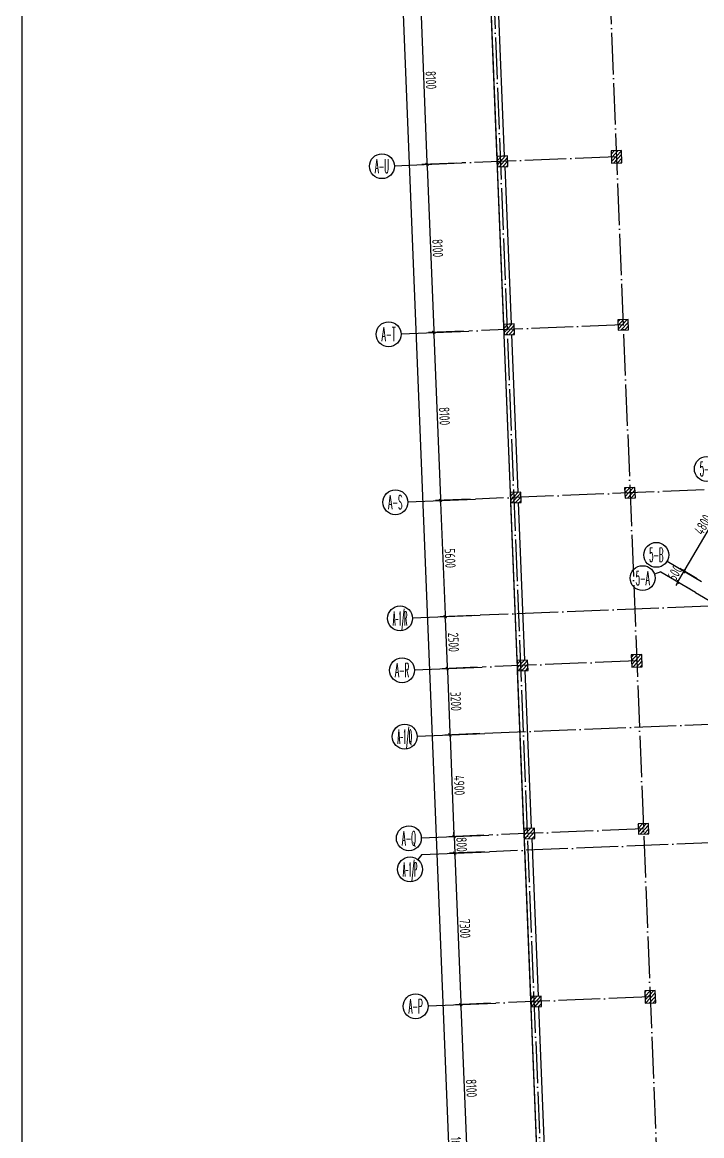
# Model space of a CAD drawing. Header units: millimetres. Extents: x 156735 to 386235, y 467499 to 703525.
# Drawn here: x 156735 to 189456, y 591088 to 644723 of the extents above; entities that cross this region are included whole.
import ezdxf
from ezdxf.enums import TextEntityAlignment as Align

# ---------------------------------------------------------------- set-up
doc = ezdxf.new("R2010")
doc.units = ezdxf.units.MM
doc.header["$LTSCALE"] = 100
doc.header["$PDMODE"] = 35
doc.header["$PDSIZE"] = 200
doc.linetypes.add('DOTE', pattern=[2.42, 2, -0.2, 0.02, -0.2])
for name, color, linetype in [('B-TEXT', 7, 'Continuous'), ('COLU', 7, 'Continuous'), ('h斜线-柱', 7, 'Continuous'), ('Q-AXIS', 3, 'Continuous'), ('Q-dote', 253, 'DOTE'), ('WALL', 3, 'Continuous')]:
    doc.layers.add(name, color=color, linetype=linetype)
doc.styles.add('_TCH_AXIS', font='COMPLEX', dxfattribs={"bigfont": 'GBCBIG'})
doc.styles.add('COMPLEX', font='tssdeng.shx', dxfattribs={"width": 0.7, "bigfont": 'tssdchn.shx'})
doc.styles.add('TSSD_Dimension', font='Tssdeng.shx', dxfattribs={"width": 0.7, "bigfont": 'hztxt.shx'})
doc.dimstyles.new('TSSD_100_100$0', dxfattribs={"dimtxt": 300, "dimasz": 100, "dimexe": 250, "dimexo": 250, "dimgap": 100, "dimtad": 1, "dimdec": 0, "dimzin": 0, "dimdsep": 46, "dimtxsty": 'TSSD_Dimension', "dimblk": '_tsdbk', "dimblk1": '_tsdbk', "dimblk2": '_tsdbk', "dimsah": 1, "dimcen": 0, "dimclrt": 7, "dimadec": 0, "dimazin": 0, "dimtfac": 1, "dimtdec": 0, "dimtix": 1, "dimtmove": 2, "dimatfit": 3, "dimldrblk": '_tsdbk', "dimfxl": 1, "dimtolj": 1, "dimtzin": 0, "dimarcsym": 0})
pattern_1 = [(47.298773, (-467527.32, -323147.44), (-93.332309, 86.128277), [])]

# ---------------------------------------------------------------- blocks, each defined once
blk = doc.blocks.new('_tsdbk')
blk.add_line((-1, 0), (0, 0))
at = {"const_width": 0.5}
blk.add_lwpolyline([(-0.7, -0.7), (0.7, 0.7)], dxfattribs=at)
blk = doc.blocks.new('*D120')
at = {"layer": 'Defpoints', "color": 0}
for p in [(174055, 671016), (176580, 671118), (183054, 509847)]:
    blk.add_point(p, dxfattribs=at)
at = {"layer": 'Q-AXIS', "color": 0, "lineweight": -2}
for p, q in [((176330, 671108), (173806, 671006)), ((180525, 509846), (174059, 670916)), ((182804, 509837), (180279, 509736))]:
    blk.add_line(p, q, dxfattribs=at)
at = {"layer": 'Q-AXIS', "color": 0, "lineweight": -2, "xscale": 100, "yscale": 100, "zscale": 100}
for p, rotation in [((174055, 671016), 92.29877299872341), ((180529, 509746), 272.2987729987235)]:
    blk.add_blockref('_tsdbk', p, dxfattribs=dict(at, rotation=rotation))
at = {"layer": 'Q-AXIS', "color": 7, "insert": (177642, 590395), "char_height": 500, "attachment_point": 5, "rotation": 272.2988, "style": 'TSSD_Dimension'}
blk.add_mtext('\\A1;161400', dxfattribs=at)
blk = doc.blocks.new('*D175')
at = {"layer": 'Defpoints', "color": 0}
for p in [(177586, 646038), (176228, 637877), (177911, 637944)]:
    blk.add_point(p, dxfattribs=at)
at = {"layer": 'Q-AXIS', "color": 0, "lineweight": -2}
for p, q in [((177337, 646028), (175654, 645960)), ((175908, 645870), (176224, 637977)), ((177662, 637934), (175979, 637867))]:
    blk.add_line(p, q, dxfattribs=at)
at = {"layer": 'Q-AXIS', "color": 0, "lineweight": -2, "xscale": 100, "yscale": 100, "zscale": 100}
for p, rotation in [((175904, 645970), 92.29877299872341), ((176228, 637877), 272.2987729987235)]:
    blk.add_blockref('_tsdbk', p, dxfattribs=dict(at, rotation=rotation))
at = {"layer": 'Q-AXIS', "color": 7, "insert": (176416, 641938), "char_height": 500, "attachment_point": 5, "rotation": 272.2988, "style": 'TSSD_Dimension'}
blk.add_mtext('\\A1;8100', dxfattribs=at)
blk = doc.blocks.new('*D176')
at = {"layer": 'Defpoints', "color": 0}
for p in [(179211, 605570), (177560, 604703), (179243, 604771)]:
    blk.add_point(p, dxfattribs=at)
at = {"layer": 'Q-AXIS', "color": 0, "lineweight": -2}
for p, q in [((178961, 605560), (177278, 605493)), ((177524, 605603), (177520, 605703)), ((177528, 605503), (177560, 604703)), ((178993, 604761), (177310, 604693)), ((177564, 604604), (177568, 604504))]:
    blk.add_line(p, q, dxfattribs=at)
at = {"layer": 'Q-AXIS', "color": 0, "lineweight": -2, "xscale": 100, "yscale": 100, "zscale": 100}
for p, rotation in [((177528, 605503), 272.2987729987235), ((177560, 604703), 92.29877299872341)]:
    blk.add_blockref('_tsdbk', p, dxfattribs=dict(at, rotation=rotation))
at = {"layer": 'Q-AXIS', "color": 7, "insert": (177894, 605117), "char_height": 500, "attachment_point": 5, "rotation": 272.2988, "style": 'TSSD_Dimension'}
blk.add_mtext('\\A1;800', dxfattribs=at)
blk = doc.blocks.new('*D177')
at = {"layer": 'Defpoints', "color": 0}
for p in [(178786, 616162), (177203, 613596), (178886, 613664)]:
    blk.add_point(p, dxfattribs=at)
at = {"layer": 'Q-AXIS', "color": 0, "lineweight": -2}
for p, q in [((178536, 616152), (176853, 616084)), ((177107, 615994), (177199, 613696)), ((178636, 613654), (176953, 613586))]:
    blk.add_line(p, q, dxfattribs=at)
at = {"layer": 'Q-AXIS', "color": 0, "lineweight": -2, "xscale": 100, "yscale": 100, "zscale": 100}
for p, rotation in [((177103, 616094), 92.29877299872341), ((177203, 613596), 272.2987729987235)]:
    blk.add_blockref('_tsdbk', p, dxfattribs=dict(at, rotation=rotation))
at = {"layer": 'Q-AXIS', "color": 7, "insert": (177503, 614859), "char_height": 500, "attachment_point": 5, "rotation": 272.2988, "style": 'TSSD_Dimension'}
blk.add_mtext('\\A1;2500', dxfattribs=at)
blk = doc.blocks.new('*D179')
at = {"layer": 'Defpoints', "color": 0}
for p in [(179536, 597477), (178178, 589316), (179861, 589383)]:
    blk.add_point(p, dxfattribs=at)
at = {"layer": 'Q-AXIS', "color": 0, "lineweight": -2}
for p, q in [((179286, 597467), (177603, 597399)), ((177857, 597309), (178174, 589416)), ((179611, 589373), (177928, 589306))]:
    blk.add_line(p, q, dxfattribs=at)
at = {"layer": 'Q-AXIS', "color": 0, "lineweight": -2, "xscale": 100, "yscale": 100, "zscale": 100}
for p, rotation in [((177853, 597409), 92.29877299872341), ((178178, 589316), 272.2987729987235)]:
    blk.add_blockref('_tsdbk', p, dxfattribs=dict(at, rotation=rotation))
at = {"layer": 'Q-AXIS', "color": 7, "insert": (178365, 593377), "char_height": 500, "attachment_point": 5, "rotation": 272.2988, "style": 'TSSD_Dimension'}
blk.add_mtext('\\A1;8100', dxfattribs=at)
blk = doc.blocks.new('*D180')
at = {"layer": 'Defpoints', "color": 0}
for p in [(179243, 604771), (177853, 597409), (179536, 597477)]:
    blk.add_point(p, dxfattribs=at)
at = {"layer": 'Q-AXIS', "color": 0, "lineweight": -2}
for p, q in [((178993, 604761), (177310, 604693)), ((177564, 604604), (177849, 597509)), ((179286, 597467), (177603, 597399))]:
    blk.add_line(p, q, dxfattribs=at)
at = {"layer": 'Q-AXIS', "color": 0, "lineweight": -2, "xscale": 100, "yscale": 100, "zscale": 100}
for p, rotation in [((177560, 604703), 92.29877299872341), ((177853, 597409), 272.2987729987235)]:
    blk.add_blockref('_tsdbk', p, dxfattribs=dict(at, rotation=rotation))
at = {"layer": 'Q-AXIS', "color": 7, "insert": (178056, 601070), "char_height": 500, "attachment_point": 5, "rotation": 272.2988, "style": 'TSSD_Dimension'}
blk.add_mtext('\\A1;7300', dxfattribs=at)
blk = doc.blocks.new('*D181')
at = {"layer": 'Defpoints', "color": 0}
for p in [(179014, 610466), (179211, 605570), (177528, 605503)]:
    blk.add_point(p, dxfattribs=at)
at = {"layer": 'Q-AXIS', "color": 0, "lineweight": -2}
for p, q in [((178765, 610456), (177082, 610389)), ((177335, 610299), (177524, 605603)), ((178961, 605560), (177278, 605493))]:
    blk.add_line(p, q, dxfattribs=at)
at = {"layer": 'Q-AXIS', "color": 0, "lineweight": -2, "xscale": 100, "yscale": 100, "zscale": 100}
for p, rotation in [((177331, 610399), 92.29877299872341), ((177528, 605503), 272.2987729987235)]:
    blk.add_blockref('_tsdbk', p, dxfattribs=dict(at, rotation=rotation))
at = {"layer": 'Q-AXIS', "color": 7, "insert": (177779, 607965), "char_height": 500, "attachment_point": 5, "rotation": 272.2988, "style": 'TSSD_Dimension'}
blk.add_mtext('\\A1;4900', dxfattribs=at)
blk = doc.blocks.new('*D182')
at = {"layer": 'Defpoints', "color": 0}
for p in [(178886, 613664), (177331, 610399), (179014, 610466)]:
    blk.add_point(p, dxfattribs=at)
at = {"layer": 'Q-AXIS', "color": 0, "lineweight": -2}
for p, q in [((178636, 613654), (176953, 613586)), ((177207, 613496), (177327, 610499)), ((178765, 610456), (177082, 610389))]:
    blk.add_line(p, q, dxfattribs=at)
at = {"layer": 'Q-AXIS', "color": 0, "lineweight": -2, "xscale": 100, "yscale": 100, "zscale": 100}
for p, rotation in [((177203, 613596), 92.29877299872341), ((177331, 610399), 272.2987729987235)]:
    blk.add_blockref('_tsdbk', p, dxfattribs=dict(at, rotation=rotation))
at = {"layer": 'Q-AXIS', "color": 7, "insert": (177617, 612012), "char_height": 500, "attachment_point": 5, "rotation": 272.2988, "style": 'TSSD_Dimension'}
blk.add_mtext('\\A1;3200', dxfattribs=at)
blk = doc.blocks.new('*D183')
at = {"layer": 'Defpoints', "color": 0}
for p in [(178561, 621757), (177103, 616094), (178786, 616162)]:
    blk.add_point(p, dxfattribs=at)
at = {"layer": 'Q-AXIS', "color": 0, "lineweight": -2}
for p, q in [((178311, 621747), (176628, 621680)), ((176882, 621590), (177099, 616194)), ((178536, 616152), (176853, 616084))]:
    blk.add_line(p, q, dxfattribs=at)
at = {"layer": 'Q-AXIS', "color": 0, "lineweight": -2, "xscale": 100, "yscale": 100, "zscale": 100}
for p, rotation in [((176878, 621690), 92.29877299872341), ((177103, 616094), 272.2987729987235)]:
    blk.add_blockref('_tsdbk', p, dxfattribs=dict(at, rotation=rotation))
at = {"layer": 'Q-AXIS', "color": 7, "insert": (177340, 618906), "char_height": 500, "attachment_point": 5, "rotation": 272.2988, "style": 'TSSD_Dimension'}
blk.add_mtext('\\A1;5600', dxfattribs=at)
blk = doc.blocks.new('*D184')
at = {"layer": 'Defpoints', "color": 0}
for p in [(178236, 629851), (176878, 621690), (178561, 621757)]:
    blk.add_point(p, dxfattribs=at)
at = {"layer": 'Q-AXIS', "color": 0, "lineweight": -2}
for p, q in [((177986, 629841), (176304, 629773)), ((176557, 629683), (176874, 621790)), ((178311, 621747), (176628, 621680))]:
    blk.add_line(p, q, dxfattribs=at)
at = {"layer": 'Q-AXIS', "color": 0, "lineweight": -2, "xscale": 100, "yscale": 100, "zscale": 100}
for p, rotation in [((176553, 629783), 92.29877299872341), ((176878, 621690), 272.2987729987235)]:
    blk.add_blockref('_tsdbk', p, dxfattribs=dict(at, rotation=rotation))
at = {"layer": 'Q-AXIS', "color": 7, "insert": (177066, 625751), "char_height": 500, "attachment_point": 5, "rotation": 272.2988, "style": 'TSSD_Dimension'}
blk.add_mtext('\\A1;8100', dxfattribs=at)
blk = doc.blocks.new('_AXISO')
blk.add_circle((0, 0), 0.5)
at = {"layer": 'B-TEXT', "style": 'COMPLEX', "width": 1.450893}
blk.add_attdef('A', text='', height=0.56, dxfattribs=at).set_placement((0.249375, -0.28), (0.749375, -0.28), align=Align.FIT)
blk = doc.blocks.new('*D185')
at = {"layer": 'Defpoints', "color": 0}
for p in [(177911, 637944), (176553, 629783), (178236, 629851)]:
    blk.add_point(p, dxfattribs=at)
at = {"layer": 'Q-AXIS', "color": 0, "lineweight": -2}
for p, q in [((177662, 637934), (175979, 637867)), ((176232, 637777), (176549, 629883)), ((177986, 629841), (176304, 629773))]:
    blk.add_line(p, q, dxfattribs=at)
at = {"layer": 'Q-AXIS', "color": 0, "lineweight": -2, "xscale": 100, "yscale": 100, "zscale": 100}
for p, rotation in [((176228, 637877), 92.29877299872341), ((176553, 629783), 272.2987729987235)]:
    blk.add_blockref('_tsdbk', p, dxfattribs=dict(at, rotation=rotation))
at = {"layer": 'Q-AXIS', "color": 7, "insert": (176741, 633844), "char_height": 500, "attachment_point": 5, "rotation": 272.2988, "style": 'TSSD_Dimension'}
blk.add_mtext('\\A1;8100', dxfattribs=at)
blk = doc.blocks.new('*D200')
at = {"layer": 'Defpoints', "color": 0}
for p in [(191043, 622417), (191886, 621922), (189453, 617784)]:
    blk.add_point(p, dxfattribs=at)
at = {"layer": 'Q-AXIS', "color": 0, "lineweight": -2}
for p, q in [((188661, 618366), (190993, 622331)), ((191670, 622049), (190828, 622544)), ((189237, 617911), (188395, 618406))]:
    blk.add_line(p, q, dxfattribs=at)
at = {"layer": 'Q-AXIS', "color": 0, "lineweight": -2, "xscale": 100, "yscale": 100, "zscale": 100}
for p, rotation in [((191043, 622417), 59.5453717381822), ((188610, 618280), 239.5453717381822)]:
    blk.add_blockref('_tsdbk', p, dxfattribs=dict(at, rotation=rotation))
at = {"layer": 'Q-AXIS', "color": 7, "insert": (189525, 620526), "char_height": 500, "attachment_point": 5, "rotation": 59.5454, "style": 'TSSD_Dimension'}
blk.add_mtext('\\A1;4800', dxfattribs=at)
blk = doc.blocks.new('*D201')
at = {"layer": 'Defpoints', "color": 0}
for p in [(188610, 618280), (189453, 617784), (189149, 617267)]:
    blk.add_point(p, dxfattribs=at)
at = {"layer": 'Q-AXIS', "color": 0, "lineweight": -2}
for p, q in [((188661, 618366), (188712, 618452)), ((188933, 617394), (188091, 617889)), ((188306, 617762), (188610, 618280)), ((189237, 617911), (188395, 618406)), ((188256, 617676), (188205, 617590))]:
    blk.add_line(p, q, dxfattribs=at)
at = {"layer": 'Q-AXIS', "color": 0, "lineweight": -2, "xscale": 100, "yscale": 100, "zscale": 100}
for p, rotation in [((188610, 618280), 239.5453717381822), ((188306, 617762), 59.54537173818224)]:
    blk.add_blockref('_tsdbk', p, dxfattribs=dict(at, rotation=rotation))
at = {"layer": 'Q-AXIS', "color": 7, "insert": (188157, 618198), "char_height": 500, "attachment_point": 5, "rotation": 59.5454, "style": 'TSSD_Dimension'}
blk.add_mtext('\\A1;600', dxfattribs=at)

msp = doc.modelspace()

# ---------------------------------------------------------------- hatches: boundary and pattern name
at = {"layer": 'h斜线-柱'}
h = msp.add_hatch(dxfattribs=at)
h.set_pattern_fill('ANSI31', color=256, scale=40, angle=2.29877, style=0)
h.set_pattern_definition(pattern_1)
h.paths.add_polyline_path([(179617.5, 637762.6), (180117.1, 637782.6), (180097, 638282.2), (179597.4, 638262.2)])
h = msp.add_hatch(dxfattribs=at)
h.set_pattern_fill('ANSI31', color=256, scale=40, angle=2.29877, style=0)
h.set_pattern_definition(pattern_1)
h.paths.add_polyline_path([(185115, 637933.2), (185614.6, 637953.3), (185590.6, 638552.8), (185091, 638532.8)])
h = msp.add_hatch(dxfattribs=at)
h.set_pattern_fill('ANSI31', color=256, scale=40, angle=2.29877, style=0)
h.set_pattern_definition(pattern_1)
h.paths.add_polyline_path([(185437.9, 629889.7), (185937.5, 629909.8), (185917.5, 630409.4), (185417.9, 630389.3)])
h = msp.add_hatch(dxfattribs=at)
h.set_pattern_fill('ANSI31', color=256, scale=40, angle=2.29877, style=0)
h.set_pattern_definition(pattern_1)
h.paths.add_polyline_path([(179942.3, 629669.1), (180441.9, 629689.2), (180421.9, 630188.8), (179922.3, 630168.7)])
h = msp.add_hatch(dxfattribs=at)
h.set_pattern_fill('ANSI31', color=256, scale=40, angle=2.29877, style=0)
h.set_pattern_definition(pattern_1)
h.paths.add_polyline_path([(185762.8, 621796.2), (186262.4, 621816.3), (186242.4, 622315.9), (185742.8, 622295.8)])
h = msp.add_hatch(dxfattribs=at)
h.set_pattern_fill('ANSI31', color=256, scale=40, angle=2.29877, style=0)
h.set_pattern_definition(pattern_1)
h.paths.add_polyline_path([(180267.2, 621575.6), (180766.8, 621595.7), (180746.8, 622095.3), (180247.2, 622075.2)])
h = msp.add_hatch(dxfattribs=at)
h.set_pattern_fill('ANSI31', color=256, scale=40, angle=2.29877, style=0)
h.set_pattern_definition(pattern_1)
h.paths.add_polyline_path([(186089.7, 613652.8), (186589.3, 613672.9), (186565.2, 614272.4), (186065.7, 614252.3)])
h = msp.add_hatch(dxfattribs=at)
h.set_pattern_fill('ANSI31', color=256, scale=40, angle=2.29877, style=0)
h.set_pattern_definition(pattern_1)
h.paths.add_polyline_path([(180592.1, 613482.1), (181091.7, 613502.2), (181071.7, 614001.8), (180572.1, 613981.7)])
h = msp.add_hatch(dxfattribs=at)
h.set_pattern_fill('ANSI31', color=256, scale=40, angle=2.29877, style=0)
h.set_pattern_definition(pattern_1)
h.paths.add_polyline_path([(186412.6, 605609.3), (186912.2, 605629.3), (186892.1, 606128.9), (186392.6, 606108.9)])
h = msp.add_hatch(dxfattribs=at)
h.set_pattern_fill('ANSI31', color=256, scale=40, angle=2.29877, style=0)
h.set_pattern_definition(pattern_1)
h.paths.add_polyline_path([(180917, 605388.7), (181416.6, 605408.7), (181396.6, 605908.3), (180897, 605888.3)])
h = msp.add_hatch(dxfattribs=at)
h.set_pattern_fill('ANSI31', color=256, scale=40, angle=2.29877, style=0)
h.set_pattern_definition(pattern_1)
h.paths.add_polyline_path([(186739.5, 597465.8), (187239.1, 597485.9), (187215, 598085.4), (186715.4, 598065.4)])
h = msp.add_hatch(dxfattribs=at)
h.set_pattern_fill('ANSI31', color=256, scale=40, angle=2.29877, style=0)
h.set_pattern_definition(pattern_1)
h.paths.add_polyline_path([(181241.9, 597295.2), (181741.5, 597315.2), (181721.5, 597814.8), (181221.9, 597794.8)])

# ---------------------------------------------------------------- linework, layer by layer
at = {"color": 1, "lineweight": 30}
msp.add_lwpolyline([(266421.9, 489652.9), (198221.9, 495701.7), (184845.9, 507516.9), (178269.7, 671335.6), (196346.5, 672061.2), (196346.5, 670444.7)], dxfattribs=at)
at = {"layer": 'COLU'}
for points in [[(179617.5, 637762.6), (180117.1, 637782.6), (180097, 638282.2), (179597.4, 638262.2)], [(185115, 637933.2), (185614.6, 637953.3), (185590.6, 638552.8), (185091, 638532.8)], [(185437.9, 629889.7), (185937.5, 629909.8), (185917.5, 630409.4), (185417.9, 630389.3)], [(179942.3, 629669.1), (180441.9, 629689.2), (180421.9, 630188.8), (179922.3, 630168.7)], [(185762.8, 621796.2), (186262.4, 621816.3), (186242.4, 622315.9), (185742.8, 622295.8)], [(180267.2, 621575.6), (180766.8, 621595.7), (180746.8, 622095.3), (180247.2, 622075.2)], [(186089.7, 613652.8), (186589.3, 613672.9), (186565.2, 614272.4), (186065.7, 614252.3)], [(180592.1, 613482.1), (181091.7, 613502.2), (181071.7, 614001.8), (180572.1, 613981.7)], [(186412.6, 605609.3), (186912.2, 605629.3), (186892.1, 606128.9), (186392.6, 606108.9)], [(180917, 605388.7), (181416.6, 605408.7), (181396.6, 605908.3), (180897, 605888.3)], [(186739.5, 597465.8), (187239.1, 597485.9), (187215, 598085.4), (186715.4, 598065.4)], [(181241.9, 597295.2), (181741.5, 597315.2), (181721.5, 597814.8), (181221.9, 597794.8)]]:
    msp.add_lwpolyline(points, close=True, dxfattribs=at)
at = {"layer": 'Q-AXIS'}
for p, q in [((174652.2, 637813.5), (177911.4, 637944.3)), ((174977.1, 629720), (178236.3, 629850.8)), ((175302, 621626.5), (178561.2, 621757.3)), ((187786.5, 618764), (189452.6, 617784.4)), ((187482.4, 618246.8), (187177.9, 618142.3)), ((187482.4, 618246.8), (189148.5, 617267.1)), ((175526.6, 616031), (178785.8, 616161.9)), ((175626.9, 613533), (178886.1, 613663.9)), ((175755.2, 610335.6), (179014.4, 610466.4)), ((175951.8, 605439.5), (179211, 605570.4)), ((175983.9, 604640.2), (175784.3, 604387.5)), ((175983.9, 604640.2), (179243, 604771)), ((176276.7, 597346.1), (179535.8, 597476.9))]:
    msp.add_line(p, q, dxfattribs=at)
msp.add_lwpolyline([(156734.8, 703525.4), (386234.8, 703525.4), (386234.8, 467498.7), (156734.8, 467498.7)], close=True, dxfattribs=at)
at = {"layer": 'Q-dote', "ltscale": 10}
for p, q in [((183948.6, 673224.4), (191416.5, 487189.3)), ((178353.1, 672999.8), (185821, 486964.6)), ((185352.8, 638243), (177911.4, 637944.3)), ((185677.7, 630149.5), (178236.3, 629850.8)), ((191997.8, 622296.7), (178561.2, 621757.3)), ((189155.8, 617262.5), (228211.5, 594298.6, 0)), ((192222.4, 616701.2), (178785.8, 616161.9)), ((186327.5, 613962.6), (178886.1, 613663.9)), ((197896.6, 611224.4), (179014.4, 610466.4)), ((186652.4, 605869.1), (179211, 605570.4)), ((192679.6, 605310.4), (179243, 604771)), ((186977.3, 597775.6), (179535.8, 597476.9))]:
    msp.add_line(p, q, dxfattribs=at)
at = {"layer": 'WALL'}
for points in [[(179292.6, 645856.1), (179642.3, 645870.1), (179947.1, 638276.2), (179597.4, 638262.2)], [(179617.5, 637762.6), (179967.2, 637776.6), (180272, 630182.7), (179922.3, 630168.7)], [(179942.3, 629669.1), (180292.1, 629683.2), (180596.9, 622089.3), (180247.2, 622075.2)], [(180267.2, 621575.6), (180617, 621589.7), (180921.8, 613995.8), (180572.1, 613981.7)], [(180592.1, 613482.1), (180941.9, 613496.2), (181246.7, 605902.3), (180897, 605888.3)], [(180917, 605388.7), (181266.8, 605402.7), (181571.6, 597808.8), (181221.9, 597794.8)], [(181241.9, 597295.2), (181591.6, 597309.2), (181896.5, 589715.3), (181546.8, 589701.3)]]:
    msp.add_lwpolyline(points, close=True, dxfattribs=at)

# ---------------------------------------------------------------- block references
at = {"layer": 'Q-AXIS'}
ref = msp.add_blockref('_AXISO', (174052.7, 637789.4), dxfattribs=dict(at, xscale=1199.999999999998, yscale=1200, zscale=1200, rotation=359.9996457873791))
ref.add_attrib('A', 'A-U', dxfattribs={"color": 7, "height": 678.82, "rotation": 359.99965, "style": '_TCH_AXIS', "width": 0.313433}).set_placement((173713.3, 637450), (174392.1, 637450), align=Align.FIT)
ref = msp.add_blockref('_AXISO', (174377.6, 629695.9), dxfattribs=dict(at, xscale=1199.999999999998, yscale=1200, zscale=1200, rotation=359.9996457873791))
ref.add_attrib('A', 'A-T', dxfattribs={"color": 7, "height": 678.82, "rotation": 359.99965, "style": '_TCH_AXIS', "width": 0.33871}).set_placement((174038.1, 629356.5), (174717, 629356.5), align=Align.FIT)
ref = msp.add_blockref('_AXISO', (189702.2, 623205.9), dxfattribs=dict(at, xscale=1199.999999999998, yscale=1200, zscale=1200, rotation=359.9996457873791))
ref.add_attrib('A', '5-D', dxfattribs={"color": 7, "height": 678.82, "rotation": 359.99965, "style": '_TCH_AXIS', "width": 0.333333}).set_placement((189362.8, 622866.5), (190041.6, 622866.5), align=Align.FIT)
ref = msp.add_blockref('_AXISO', (174702.5, 621602.4), dxfattribs=dict(at, xscale=1199.999999999998, yscale=1200, zscale=1200, rotation=359.9996457873791))
ref.add_attrib('A', 'A-S', dxfattribs={"color": 7, "height": 678.82, "rotation": 359.99965, "style": '_TCH_AXIS', "width": 0.344262}).set_placement((174363, 621263), (175041.9, 621263), align=Align.FIT)
ref = msp.add_blockref('_AXISO', (187269.3, 619068.1), dxfattribs=dict(at, xscale=1199.999999999998, yscale=1200, zscale=1200, rotation=359.9996457873791))
ref.add_attrib('A', '5-B', dxfattribs={"color": 7, "height": 678.82, "rotation": 359.99965, "style": '_TCH_AXIS', "width": 0.333333}).set_placement((186929.9, 618728.7), (187608.7, 618728.7), align=Align.FIT)
ref = msp.add_blockref('_AXISO', (186610.4, 617947.5), dxfattribs=dict(at, xscale=1199.999999999998, yscale=1200, zscale=1200, rotation=359.9996457873791))
ref.add_attrib('A', '5-A', dxfattribs={"color": 7, "height": 678.82, "rotation": 359.99965, "style": '_TCH_AXIS', "width": 0.328125}).set_placement((186271, 617608.1), (186949.8, 617608.1), align=Align.FIT)
ref = msp.add_blockref('_AXISO', (174927.1, 616007), dxfattribs=dict(at, xscale=1199.999999999998, yscale=1200, zscale=1200, rotation=359.9996457873791))
ref.add_attrib('A', 'A-1/R', dxfattribs={"color": 7, "height": 678.82, "rotation": 359.99965, "style": '_TCH_AXIS', "width": 0.205882}).set_placement((174587.7, 615667.5), (175266.5, 615667.5), align=Align.FIT)
ref = msp.add_blockref('_AXISO', (175027.4, 613509), dxfattribs=dict(at, xscale=1199.999999999998, yscale=1200, zscale=1200, rotation=359.9996457873791))
ref.add_attrib('A', 'A-R', dxfattribs={"color": 7, "height": 678.82, "rotation": 359.99965, "style": '_TCH_AXIS', "width": 0.323077}).set_placement((174687.9, 613169.6), (175366.8, 613169.6), align=Align.FIT)
ref = msp.add_blockref('_AXISO', (175155.7, 610311.5), dxfattribs=dict(at, xscale=1199.999999999998, yscale=1200, zscale=1200, rotation=359.9996457873791))
ref.add_attrib('A', 'A-1/Q', dxfattribs={"color": 7, "height": 678.82, "rotation": 359.99965, "style": '_TCH_AXIS', "width": 0.21}).set_placement((174816.3, 609972.1), (175495.1, 609972.1), align=Align.FIT)
ref = msp.add_blockref('_AXISO', (175352.2, 605415.5), dxfattribs=dict(at, xscale=1199.999999999998, yscale=1200, zscale=1200, rotation=359.9996457873791))
ref.add_attrib('A', 'A-Q', dxfattribs={"color": 7, "height": 678.82, "rotation": 359.99965, "style": '_TCH_AXIS', "width": 0.333333}).set_placement((175012.8, 605076.1), (175691.7, 605076.1), align=Align.FIT)
ref = msp.add_blockref('_AXISO', (175412.4, 603916.7), dxfattribs=dict(at, xscale=1199.999999999998, yscale=1200, zscale=1200, rotation=359.9996457873791))
ref.add_attrib('A', 'A-1/P', dxfattribs={"color": 7, "height": 678.82, "rotation": 359.99965, "style": '_TCH_AXIS', "width": 0.207921}).set_placement((175073, 603577.3), (175751.8, 603577.3), align=Align.FIT)
ref = msp.add_blockref('_AXISO', (175677.1, 597322), dxfattribs=dict(at, xscale=1199.999999999998, yscale=1200, zscale=1200, rotation=359.9996457873791))
ref.add_attrib('A', 'A-P', dxfattribs={"color": 7, "height": 678.82, "rotation": 359.99965, "style": '_TCH_AXIS', "width": 0.328125}).set_placement((175337.7, 596982.6), (176016.5, 596982.6), align=Align.FIT)

# ---------------------------------------------------------------- dimensions: what is measured, and where the dimension line sits
for base, p1, p2, angle, picture, middle in [((174055.4, 671016.3), (183053.5, 509847.5), (176579.7, 671117.6), 92.29877, '*D120', (177642, 590395.2)), ((176228.4, 637876.8), (177586.5, 646037.8), (177911.4, 637944.3), 92.29877, '*D175', (176415.7, 641937.5)), ((176553.3, 629783.3), (177911.4, 637944.3), (178236.3, 629850.8), 92.29877, '*D185', (176740.6, 633844)), ((176878.2, 621689.8), (178236.3, 629850.8), (178561.2, 621757.3), 92.29877, '*D184', (177065.5, 625750.6)), ((191043.3, 622417.3), (189452.6, 617784.4), (191885.5, 621922.1), 59.54537, '*D200', (189525.1, 620525.9)), ((177102.9, 616094.3), (178561.2, 621757.3), (178785.8, 616161.9), 92.29877, '*D183', (177340.3, 618906.1)), ((188610.4, 618279.6), (189148.5, 617267.1), (189452.6, 617784.4), 59.54537, '*D201', (188156.6, 618198.4)), ((177203.1, 613596.3), (178785.8, 616161.9), (178886.1, 613663.9), 92.29877, '*D177', (177502.7, 614859.3)), ((177331.5, 610398.9), (178886.1, 613663.9), (179014.4, 610466.4), 92.29877, '*D182', (177617, 612011.6)), ((177528, 605502.8), (179014.4, 610466.4), (179211, 605570.4), 92.29877, '*D181', (177779.5, 607964.9)), ((177560.1, 604703.5), (179211, 605570.4), (179243, 604771), 92.29877, '*D176', (177893.8, 605117.2)), ((177852.9, 597409.3), (179243, 604771), (179535.8, 597476.9), 92.29877, '*D180', (178056.2, 601070.4)), ((178177.8, 589315.9), (179535.8, 597476.9), (179860.7, 589383.4), 92.29877, '*D179', (178365.1, 593376.6))]:
    dim = msp.add_linear_dim(base=base, p1=p1, p2=p2, angle=angle, dimstyle='TSSD_100_100$0', override={"dimtxt": 500}, dxfattribs=at)
    dim.commit()
    dim.dimension.update_dxf_attribs({"geometry": picture, "text_midpoint": middle})

doc.saveas('drawing.dxf')
